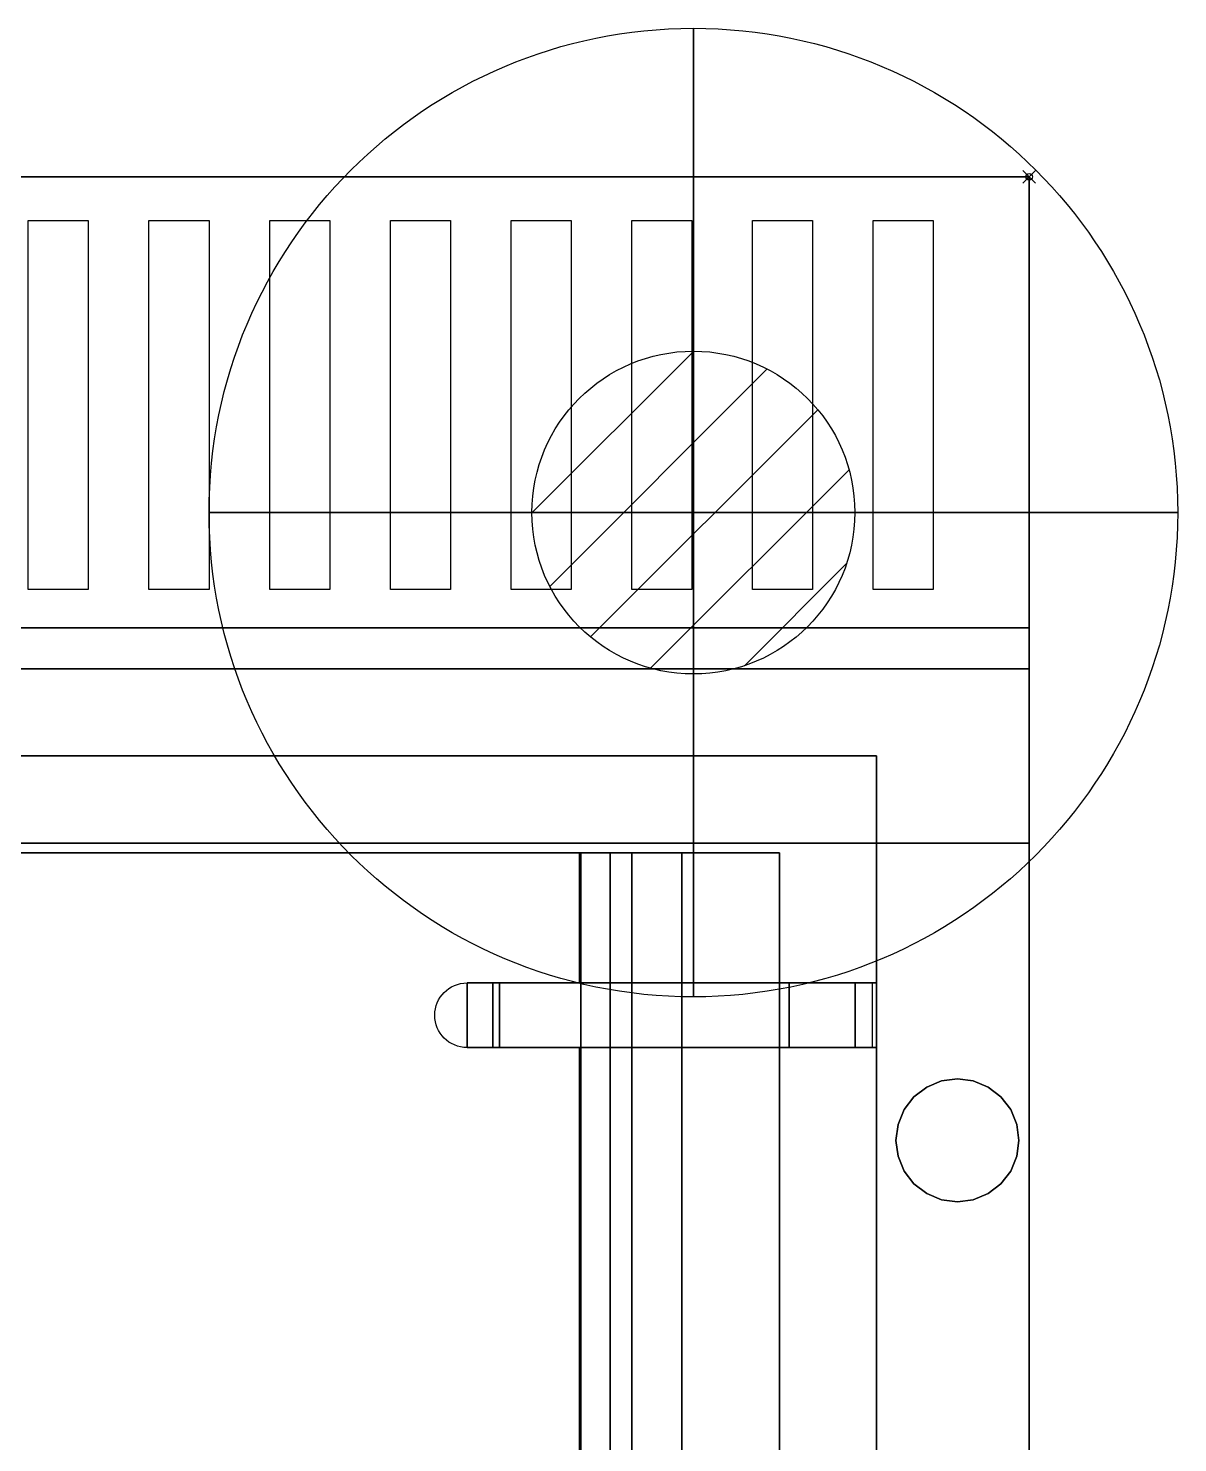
# Model space of a CAD drawing. Header units: millimetres. Extents: x -1 to 1223, y -741 to 23.
# Drawn here: x 1045 to 1223, y -196.1 to 23 of the extents above; entities that cross this region are included whole.
import ezdxf

# ---------------------------------------------------------------- set-up
doc = ezdxf.new("R2010")
doc.units = ezdxf.units.MM
doc.header["$PDMODE"] = 35
for name, color, linetype in [('PQ_200_2D', 1, 'Continuous'), ('PQ_200_3D', 1, 'Continuous'), ('PQ_204_2D', 7, 'Continuous'), ('PQ_204_3D', 7, 'Continuous'), ('PQ_CON_GAS_INT', 7, 'Continuous'), ('PQ_INS_3D', 3, 'Continuous')]:
    doc.layers.add(name, color=color, linetype=linetype)

# ---------------------------------------------------------------- blocks, each defined once
blk = doc.blocks.new('*X2')
at = {"color": 0}
for p, q in [((200.863, 2209.046), (203.368, 2211.552)), ((201.14, 2207.909), (204.506, 2211.275)), ((201.77, 2207.125), (205.29, 2210.645)), ((202.7, 2206.641), (205.774, 2209.714)), ((204.153, 2206.68), (205.735, 2208.261))]:
    blk.add_line(p, q, dxfattribs=at)
blk = doc.blocks.new('GAS')
for radius in [3, 1]:
    blk.add_circle((0, 0), radius)
at = {"extrusion": (-1, 0, 0)}
for radius in [3, 1]:
    blk.add_circle((0, 0), radius, dxfattribs=at)
at = {"extrusion": (0, -1, 0)}
for radius in [3, 1]:
    blk.add_circle((0, 0), radius, dxfattribs=at)
at = {"xscale": 0.4000000000000909, "yscale": 0.4000000000000909, "zscale": 0.4000000000000909}
blk.add_blockref('*X2', (-81.3452, -883.6206), dxfattribs=at)
at = {"extrusion": (-1, 0, 0), "xscale": 0.3999999999999773, "yscale": 0.3999999999999773, "zscale": 0.3999999999999773}
blk.add_blockref('*X2', (-81.3452, -883.6206), dxfattribs=at)
at = {"extrusion": (0, -1, 0), "xscale": 0.4000000000000909, "yscale": 0.4000000000000909, "zscale": 0.4000000000000909}
blk.add_blockref('*X2', (-81.3452, -883.6206), dxfattribs=at)

msp = doc.modelspace()

# ---------------------------------------------------------------- linework, layer by layer
at = {"layer": 'PQ_200_2D'}
msp.add_lwpolyline([(0, 0), (0, -730), (1200, -730), (1200, 0)], close=True, dxfattribs=at)
at = {"layer": 'PQ_200_3D'}
for points in [[(1200, -721.37, 900.61), (1200, 0, 900.61), (0, 0, 900.61), (0, -721.37, 900.61)], [(0, 0, 724.42), (1200, 0, 724.42), (1200, -103.19, 724.42), (0, -103.19, 724.42)], [(1200, 0, 900.61), (1200, 0, 724.42), (0, 0, 724.42), (0, 0, 900.61)], [(1200, 0, 900.61), (0, 0, 900.61), (0, 0, 957.79), (1200, 0, 957.79)], [(1200, -76.2, 900.61), (0, -76.2, 900.61), (0, 0, 900.61), (1200, 0, 900.61)], [(1200, -69.85, 924.43), (0, -69.85, 924.43), (0, -69.85, 914.9), (1200, -69.85, 914.9)], [(1200, -76.2, 914.9), (1200, -69.85, 914.9), (0, -69.85, 914.9), (0, -76.2, 914.9)], [(1200, -76.2, 914.9), (0, -76.2, 914.9), (0, -76.2, 900.61), (1200, -76.2, 900.61)], [(0, -103.19, 649.81), (1200, -103.19, 649.81), (1200, -652.22, 649.81), (0, -652.22, 649.81)], [(0, -103.19, 724.42), (1200, -103.19, 724.42), (1200, -103.19, 649.81), (0, -103.19, 649.81)]]:
    msp.add_3dface(points, dxfattribs=at)
for points, invisible_edges in [([(1045.01, -6.76, 957.66), (1054.3, -6.76, 957.66), (900, 0, 957.79)], 14), ([(1054.3, -6.76, 957.66), (1063.7, -6.76, 957.66), (1200, 0, 957.79), (900, 0, 957.79)], 11), ([(1063.7, -6.76, 957.66), (1200, -4.98, 957.31), (1200, 0, 957.79)], 13), ([(1200, -103.19, 724.42), (1200, 0, 724.42), (1200, 0, 900.61), (1200, -653.99, 812.4)], 12), ([(1200, -653.99, 812.4), (1200, 0, 900.61), (1200, -721.37, 900.61), (1200, -727.47, 885.88)], 5), ([(1200, 0, 957.79), (1200, -19.93, 955.87), (1200, 0, 900.61)], 2), ([(1200, -69.85, 914.9), (1200, -76.2, 900.61), (1200, 0, 900.61), (1200, -55.83, 938.72)], 13), ([(1200, 0, 900.61), (1200, -19.93, 955.87), (1200, -38.88, 949.4), (1200, -55.83, 938.72)], 9), ([(1200, -4.98, 957.31), (1063.7, -6.76, 957.66), (1073, -6.76, 957.66)], 13), ([(1200, -4.98, 957.31), (1073, -6.76, 957.66), (1082.39, -6.76, 957.66), (1091.69, -6.76, 957.66)], 11), ([(1200, -4.98, 957.31), (1091.69, -6.76, 957.66), (1101.09, -6.76, 957.66), (1110.38, -6.76, 957.66)], 11), ([(1119.78, -6.76, 957.66), (1200, -4.98, 957.31), (1110.38, -6.76, 957.66)], 15), ([(1200, -4.98, 957.31), (1119.78, -6.76, 957.66), (1129.08, -6.76, 957.66), (1138.47, -6.76, 957.66)], 13), ([(1200, -4.98, 957.31), (1138.47, -6.76, 957.66), (1147.77, -6.76, 957.66)], 13), ([(1200, -4.98, 957.31), (1147.77, -6.76, 957.66), (1157.16, -6.76, 957.66), (1166.46, -6.76, 957.66)], 11), ([(1200, -4.98, 957.31), (1166.46, -6.76, 957.66), (1200, -6.23, 957.19)], 3), ([(1200, -6.23, 957.19), (1166.46, -6.76, 957.66), (1175.86, -6.76, 957.66), (1185.15, -6.76, 957.66)], 11), ([(1185.15, -6.76, 957.66), (1200, -6.85, 957.13), (1200, -6.23, 957.19)], 13), ([(1063.7, -6.76, 957.66), (1054.3, -6.76, 957.66), (1054.3, -27.82, 953.77), (1063.7, -27.82, 953.77)], 5), ([(1082.39, -6.76, 957.66), (1073, -6.76, 957.66), (1073, -27.82, 953.77), (1082.39, -27.82, 953.77)], 5), ([(1101.09, -6.76, 957.66), (1091.69, -6.76, 957.66), (1091.69, -27.82, 953.77), (1101.09, -27.82, 953.77)], 5), ([(1119.78, -6.76, 957.66), (1110.38, -6.76, 957.66), (1110.38, -27.82, 953.77), (1119.78, -27.82, 953.77)], 5), ([(1138.47, -6.76, 957.66), (1129.08, -6.76, 957.66), (1129.08, -27.82, 953.77), (1138.47, -27.82, 953.77)], 5), ([(1157.16, -6.76, 957.66), (1147.77, -6.76, 957.66), (1147.77, -27.82, 953.77), (1157.16, -27.82, 953.77)], 5), ([(1175.86, -6.76, 957.66), (1166.46, -6.76, 957.66), (1166.46, -27.82, 953.77), (1175.86, -27.82, 953.77)], 5), ([(1185.15, -7.42, 957.54), (1200, -6.85, 957.13), (1185.15, -6.76, 957.66)], 3), ([(1200, -6.85, 957.13), (1185.15, -7.42, 957.54), (1200, -7.48, 957.07)], 3), ([(1200, -7.48, 957.07), (1185.15, -7.42, 957.54), (1185.15, -8.08, 957.42)], 13), ([(1185.15, -8.08, 957.42), (1200, -8.1, 957.01), (1200, -7.48, 957.07)], 13), ([(1185.15, -8.74, 957.3), (1200, -8.1, 957.01), (1185.15, -8.08, 957.42)], 3), ([(1200, -8.1, 957.01), (1185.15, -8.74, 957.3), (1200, -8.72, 956.95)], 3), ([(1200, -9.34, 956.89), (1200, -8.72, 956.95), (1185.15, -8.74, 957.3)], 14), ([(1185.15, -8.74, 957.3), (1185.15, -9.39, 957.17), (1200, -9.34, 956.89)], 14), ([(1185.15, -9.39, 957.17), (1200, -9.97, 956.83), (1200, -9.34, 956.89)], 13), ([(1200, -9.97, 956.83), (1185.15, -9.39, 957.17), (1185.15, -10.05, 957.05)], 13), ([(1200, -9.97, 956.83), (1185.15, -10.05, 957.05), (1200, -10.59, 956.77)], 3), ([(1185.15, -10.05, 957.05), (1185.15, -10.71, 956.93), (1200, -10.59, 956.77)], 14), ([(1185.15, -10.71, 956.93), (1200, -11.21, 956.71), (1200, -10.59, 956.77)], 13), ([(1200, -11.21, 956.71), (1185.15, -10.71, 956.93), (1185.15, -11.37, 956.81)], 13), ([(1200, -11.84, 956.65), (1200, -11.21, 956.71), (1185.15, -11.37, 956.81)], 14), ([(1200, -11.84, 956.65), (1185.15, -11.37, 956.81), (1185.15, -12.03, 956.69)], 13), ([(1185.15, -12.03, 956.69), (1200, -12.46, 956.59), (1200, -11.84, 956.65)], 13), ([(1200, -12.46, 956.59), (1185.15, -12.03, 956.69), (1185.15, -12.68, 956.57)], 13), ([(1200, -13.08, 956.53), (1200, -12.46, 956.59), (1185.15, -12.68, 956.57)], 14), ([(1185.15, -12.68, 956.57), (1185.15, -13.34, 956.44), (1200, -13.08, 956.53)], 14), ([(1185.15, -13.34, 956.44), (1200, -13.7, 956.47), (1200, -13.08, 956.53)], 13), ([(1185.15, -14, 956.32), (1200, -13.7, 956.47), (1185.15, -13.34, 956.44)], 3), ([(1200, -13.7, 956.47), (1185.15, -14, 956.32), (1200, -14.33, 956.41)], 3), ([(1200, -14.33, 956.41), (1185.15, -14, 956.32), (1185.15, -14.66, 956.2)], 13), ([(1185.15, -14.66, 956.2), (1200, -14.95, 956.35), (1200, -14.33, 956.41)], 13), ([(1200, -14.95, 956.35), (1185.15, -14.66, 956.2), (1185.15, -15.32, 956.08)], 13), ([(1185.15, -15.32, 956.08), (1200, -15.57, 956.29), (1200, -14.95, 956.35)], 13), ([(1185.15, -15.98, 955.96), (1200, -15.57, 956.29), (1185.15, -15.32, 956.08)], 3), ([(1185.15, -15.98, 955.96), (1200, -16.2, 956.23), (1200, -15.57, 956.29)], 13), ([(1200, -16.2, 956.23), (1185.15, -15.98, 955.96), (1185.15, -16.63, 955.84)], 13), ([(1200, -16.82, 956.17), (1200, -16.2, 956.23), (1185.15, -16.63, 955.84)], 14), ([(1185.15, -17.29, 955.72), (1200, -16.82, 956.17), (1185.15, -16.63, 955.84)], 3), ([(1200, -17.44, 956.11), (1200, -16.82, 956.17), (1185.15, -17.29, 955.72)], 14), ([(1185.15, -18.61, 955.47), (1200, -17.44, 956.11), (1185.15, -17.29, 955.72)], 3), ([(1200, -17.44, 956.11), (1185.15, -18.61, 955.47), (1200, -18.69, 955.99)], 3), ([(1185.15, -18.61, 955.47), (1200, -19.31, 955.93), (1200, -18.69, 955.99)], 13), ([(1200, -19.31, 955.93), (1185.15, -18.61, 955.47), (1185.15, -19.27, 955.35)], 13), ([(1200, -19.93, 955.87), (1185.15, -19.27, 955.35), (1185.15, -19.93, 955.23)], 13), ([(1185.15, -19.27, 955.35), (1200, -19.93, 955.87), (1200, -19.31, 955.93)], 13), ([(1200, -20.53, 955.67), (1185.15, -19.93, 955.23), (1185.15, -20.58, 955.11)], 13), ([(1185.15, -19.93, 955.23), (1200, -20.53, 955.67), (1200, -19.93, 955.87)], 13), ([(1185.15, -20.58, 955.11), (1200, -21.12, 955.46), (1200, -20.53, 955.67)], 13), ([(1200, -21.12, 955.46), (1185.15, -20.58, 955.11), (1185.15, -21.24, 954.99)], 13), ([(1185.15, -21.24, 954.99), (1200, -21.71, 955.26), (1200, -21.12, 955.46)], 13), ([(1200, -21.71, 955.26), (1185.15, -21.24, 954.99), (1185.15, -21.9, 954.86)], 13), ([(1185.15, -21.9, 954.86), (1200, -22.3, 955.06), (1200, -21.71, 955.26)], 13), ([(1200, -22.3, 955.06), (1185.15, -21.9, 954.86), (1185.15, -22.56, 954.74)], 13), ([(1185.15, -22.56, 954.74), (1200, -22.89, 954.86), (1200, -22.3, 955.06)], 13), ([(1185.15, -23.22, 954.62), (1200, -22.89, 954.86), (1185.15, -22.56, 954.74)], 3), ([(1200, -22.89, 954.86), (1185.15, -23.22, 954.62), (1200, -23.49, 954.65)], 3), ([(1200, -23.49, 954.65), (1185.15, -23.22, 954.62), (1185.15, -23.87, 954.5)], 13), ([(1185.15, -23.87, 954.5), (1200, -24.08, 954.45), (1200, -23.49, 954.65)], 13), ([(1185.15, -24.53, 954.38), (1200, -24.08, 954.45), (1185.15, -23.87, 954.5)], 3), ([(1200, -24.08, 954.45), (1185.15, -24.53, 954.38), (1200, -24.67, 954.25)], 3), ([(1200, -24.67, 954.25), (1185.15, -24.53, 954.38), (1185.15, -25.19, 954.26)], 13), ([(1185.15, -25.19, 954.26), (1200, -25.26, 954.05), (1200, -24.67, 954.25)], 13), ([(1185.15, -25.85, 954.13), (1200, -25.26, 954.05), (1185.15, -25.19, 954.26)], 3), ([(1200, -25.26, 954.05), (1185.15, -25.85, 954.13), (1200, -25.86, 953.85)], 3), ([(1185.15, -25.85, 954.13), (1185.15, -26.51, 954.01), (1200, -25.86, 953.85)], 14), ([(1185.15, -26.51, 954.01), (1200, -26.45, 953.64), (1200, -25.86, 953.85)], 13), ([(1063.7, -27.82, 953.77), (1054.3, -27.82, 953.77), (1054.3, -47.27, 944.8), (1063.7, -47.27, 944.8)], 5), ([(1082.39, -27.82, 953.77), (1073, -27.82, 953.77), (1073, -47.27, 944.8), (1082.39, -47.27, 944.8)], 5), ([(1101.09, -27.82, 953.77), (1091.69, -27.82, 953.77), (1091.69, -47.27, 944.8), (1101.09, -47.27, 944.8)], 5), ([(1119.78, -27.82, 953.77), (1110.38, -27.82, 953.77), (1110.38, -47.27, 944.8), (1119.78, -47.27, 944.8)], 5), ([(1138.47, -27.82, 953.77), (1129.08, -27.82, 953.77), (1129.08, -47.27, 944.8), (1138.47, -47.27, 944.8)], 5), ([(1157.16, -27.82, 953.77), (1147.77, -27.82, 953.77), (1147.77, -47.27, 944.8), (1157.16, -47.27, 944.8)], 5), ([(1175.86, -27.82, 953.77), (1166.46, -27.82, 953.77), (1166.46, -47.27, 944.8), (1175.86, -47.27, 944.8)], 5), ([(1200, -26.45, 953.64), (1185.15, -27.17, 953.89), (1200, -27.04, 953.44)], 3), ([(1185.15, -27.17, 953.89), (1200, -26.45, 953.64), (1185.15, -26.51, 954.01)], 3), ([(1185.15, -27.82, 953.77), (1200, -27.63, 953.24), (1200, -27.04, 953.44)], 13), ([(1185.15, -27.17, 953.89), (1185.15, -27.82, 953.77), (1200, -27.04, 953.44)], 14), ([(1185.15, -27.82, 953.77), (1200, -28.22, 953.04), (1200, -27.63, 953.24)], 13), ([(1200, -28.22, 953.04), (1185.15, -27.82, 953.77), (1185.15, -28.43, 953.49)], 13), ([(1185.15, -28.43, 953.49), (1200, -28.82, 952.83), (1200, -28.22, 953.04)], 13), ([(1200, -28.82, 952.83), (1185.15, -28.43, 953.49), (1185.15, -29.04, 953.21)], 13), ([(1185.15, -29.04, 953.21), (1200, -29.41, 952.63), (1200, -28.82, 952.83)], 13), ([(1200, -29.41, 952.63), (1185.15, -29.04, 953.21), (1185.15, -29.65, 952.93)], 13), ([(1200, -29.41, 952.63), (1185.15, -29.65, 952.93), (1200, -30, 952.43)], 3), ([(1185.15, -29.65, 952.93), (1185.15, -30.26, 952.65), (1200, -30, 952.43)], 14), ([(1185.15, -30.26, 952.65), (1200, -30.59, 952.23), (1200, -30, 952.43)], 13), ([(1200, -30.59, 952.23), (1185.15, -30.26, 952.65), (1185.15, -30.86, 952.37)], 13), ([(1185.15, -30.86, 952.37), (1200, -31.19, 952.03), (1200, -30.59, 952.23)], 13), ([(1200, -31.19, 952.03), (1185.15, -30.86, 952.37), (1185.15, -31.47, 952.09)], 13), ([(1185.15, -31.47, 952.09), (1200, -31.78, 951.82), (1200, -31.19, 952.03)], 13), ([(1200, -31.78, 951.82), (1185.15, -31.47, 952.09), (1185.15, -32.08, 951.81)], 13), ([(1200, -31.78, 951.82), (1185.15, -32.08, 951.81), (1200, -32.37, 951.62)], 3), ([(1185.15, -32.69, 951.53), (1200, -32.37, 951.62), (1185.15, -32.08, 951.81)], 3), ([(1185.15, -32.69, 951.53), (1200, -32.96, 951.42), (1200, -32.37, 951.62)], 13), ([(1200, -32.96, 951.42), (1185.15, -32.69, 951.53), (1185.15, -33.29, 951.25)], 13), ([(1185.15, -33.29, 951.25), (1200, -33.55, 951.22), (1200, -32.96, 951.42)], 13), ([(1185.15, -33.9, 950.97), (1200, -33.55, 951.22), (1185.15, -33.29, 951.25)], 3), ([(1200, -33.55, 951.22), (1185.15, -33.9, 950.97), (1200, -34.15, 951.01)], 3), ([(1200, -34.15, 951.01), (1185.15, -33.9, 950.97), (1185.15, -34.51, 950.69)], 13), ([(1200, -34.74, 950.81), (1200, -34.15, 951.01), (1185.15, -34.51, 950.69)], 14), ([(1185.15, -35.12, 950.41), (1200, -34.74, 950.81), (1185.15, -34.51, 950.69)], 3), ([(1185.15, -35.12, 950.41), (1200, -35.33, 950.61), (1200, -34.74, 950.81)], 13), ([(1185.15, -36.33, 949.85), (1200, -35.33, 950.61), (1185.15, -35.12, 950.41)], 3), ([(1200, -35.33, 950.61), (1185.15, -36.33, 949.85), (1200, -36.52, 950.21)], 3), ([(1185.15, -36.33, 949.85), (1185.15, -37.55, 949.29), (1200, -37.7, 949.8)], 14), ([(1200, -37.7, 949.8), (1200, -36.52, 950.21), (1185.15, -36.33, 949.85)], 14), ([(1185.15, -37.55, 949.29), (1200, -38.29, 949.6), (1200, -37.7, 949.8)], 13), ([(1200, -38.29, 949.6), (1185.15, -37.55, 949.29), (1185.15, -38.16, 949)], 13), ([(1200, -38.88, 949.4), (1185.15, -38.16, 949), (1185.15, -38.77, 948.72)], 13), ([(1185.15, -38.16, 949), (1200, -38.88, 949.4), (1200, -38.29, 949.6)], 13), ([(1200, -39.41, 949.06), (1200, -38.88, 949.4), (1185.15, -38.77, 948.72)], 14), ([(1200, -39.41, 949.06), (1185.15, -38.77, 948.72), (1185.15, -39.37, 948.44)], 13), ([(1200, -39.94, 948.73), (1200, -39.41, 949.06), (1185.15, -39.37, 948.44)], 14), ([(1200, -39.94, 948.73), (1185.15, -39.37, 948.44), (1185.15, -39.98, 948.16)], 13), ([(1185.15, -39.98, 948.16), (1200, -40.47, 948.4), (1200, -39.94, 948.73)], 13), ([(1200, -40.47, 948.4), (1185.15, -39.98, 948.16), (1185.15, -40.59, 947.88)], 13), ([(1185.15, -40.59, 947.88), (1200, -41, 948.06), (1200, -40.47, 948.4)], 13), ([(1200, -41, 948.06), (1185.15, -40.59, 947.88), (1185.15, -41.2, 947.6)], 13), ([(1185.15, -41.2, 947.6), (1200, -41.53, 947.73), (1200, -41, 948.06)], 13), ([(1185.15, -41.8, 947.32), (1200, -41.53, 947.73), (1185.15, -41.2, 947.6)], 3), ([(1200, -41.53, 947.73), (1185.15, -41.8, 947.32), (1200, -42.06, 947.4)], 3), ([(1200, -42.06, 947.4), (1185.15, -41.8, 947.32), (1185.15, -42.41, 947.04)], 13), ([(1185.15, -42.41, 947.04), (1200, -42.59, 947.06), (1200, -42.06, 947.4)], 13), ([(1185.15, -43.02, 946.76), (1200, -42.59, 947.06), (1185.15, -42.41, 947.04)], 3), ([(1200, -42.59, 947.06), (1185.15, -43.02, 946.76), (1200, -43.12, 946.73)], 3), ([(1200, -43.12, 946.73), (1185.15, -43.02, 946.76), (1185.15, -43.63, 946.48)], 13), ([(1185.15, -43.63, 946.48), (1200, -43.65, 946.4), (1200, -43.12, 946.73)], 13), ([(1185.15, -44.24, 946.2), (1200, -43.65, 946.4), (1185.15, -43.63, 946.48)], 3), ([(1200, -43.65, 946.4), (1185.15, -44.24, 946.2), (1200, -44.18, 946.06)], 3), ([(1185.15, -44.24, 946.2), (1185.15, -44.84, 945.92), (1200, -44.18, 946.06)], 14), ([(1185.15, -44.84, 945.92), (1200, -44.71, 945.73), (1200, -44.18, 946.06)], 13), ([(1185.15, -44.84, 945.92), (1200, -45.24, 945.39), (1200, -44.71, 945.73)], 13), ([(1200, -45.24, 945.39), (1185.15, -44.84, 945.92), (1185.15, -45.45, 945.64)], 13), ([(1185.15, -45.45, 945.64), (1200, -45.77, 945.06), (1200, -45.24, 945.39)], 13), ([(1185.15, -45.45, 945.64), (1185.15, -46.06, 945.36), (1200, -45.77, 945.06)], 14), ([(1185.15, -46.06, 945.36), (1200, -46.3, 944.73), (1200, -45.77, 945.06)], 13), ([(1063.7, -47.27, 944.8), (1054.3, -47.27, 944.8), (1054.3, -63.91, 931.31), (1063.7, -63.91, 931.31)], 5), ([(1082.39, -47.27, 944.8), (1073, -47.27, 944.8), (1073, -63.91, 931.31), (1082.39, -63.91, 931.31)], 5), ([(1101.09, -47.27, 944.8), (1091.69, -47.27, 944.8), (1091.69, -63.91, 931.31), (1101.09, -63.91, 931.31)], 5), ([(1119.78, -47.27, 944.8), (1110.38, -47.27, 944.8), (1110.38, -63.91, 931.31), (1119.78, -63.91, 931.31)], 5), ([(1138.47, -47.27, 944.8), (1129.08, -47.27, 944.8), (1129.08, -63.91, 931.31), (1138.47, -63.91, 931.31)], 5), ([(1157.16, -47.27, 944.8), (1147.77, -47.27, 944.8), (1147.77, -63.91, 931.31), (1157.16, -63.91, 931.31)], 5), ([(1175.86, -47.27, 944.8), (1166.46, -47.27, 944.8), (1166.46, -63.91, 931.31), (1175.86, -63.91, 931.31)], 5), ([(1200, -46.3, 944.73), (1185.15, -46.06, 945.36), (1185.15, -46.67, 945.08)], 13), ([(1200, -46.83, 944.39), (1200, -46.3, 944.73), (1185.15, -46.67, 945.08)], 14), ([(1200, -46.83, 944.39), (1185.15, -46.67, 945.08), (1185.15, -47.27, 944.8)], 13), ([(1185.15, -47.27, 944.8), (1200, -47.36, 944.06), (1200, -46.83, 944.39)], 13), ([(1200, -47.36, 944.06), (1185.15, -47.27, 944.8), (1185.15, -47.79, 944.38)], 13), ([(1185.15, -47.79, 944.38), (1200, -47.89, 943.73), (1200, -47.36, 944.06)], 13), ([(1185.15, -47.79, 944.38), (1185.15, -48.31, 943.96), (1200, -47.89, 943.73)], 14), ([(1185.15, -48.31, 943.96), (1200, -48.42, 943.39), (1200, -47.89, 943.73)], 13), ([(1200, -48.42, 943.39), (1185.15, -48.31, 943.96), (1185.15, -48.83, 943.54)], 13), ([(1200, -48.95, 943.06), (1200, -48.42, 943.39), (1185.15, -48.83, 943.54)], 14), ([(1200, -48.95, 943.06), (1185.15, -48.83, 943.54), (1185.15, -49.35, 943.11)], 13), ([(1185.15, -49.35, 943.11), (1200, -49.48, 942.73), (1200, -48.95, 943.06)], 13), ([(1200, -49.48, 942.73), (1185.15, -49.35, 943.11), (1185.15, -49.87, 942.69)], 13), ([(1185.15, -49.87, 942.69), (1200, -50, 942.39), (1200, -49.48, 942.73)], 13), ([(1185.15, -50.39, 942.27), (1200, -50, 942.39), (1185.15, -49.87, 942.69)], 3), ([(1185.15, -50.39, 942.27), (1200, -50.53, 942.06), (1200, -50, 942.39)], 13), ([(1200, -50.53, 942.06), (1185.15, -50.39, 942.27), (1185.15, -50.91, 941.85)], 13), ([(1200, -51.06, 941.73), (1200, -50.53, 942.06), (1185.15, -50.91, 941.85)], 14), ([(1185.15, -51.43, 941.43), (1200, -51.06, 941.73), (1185.15, -50.91, 941.85)], 3), ([(1185.15, -51.43, 941.43), (1200, -51.59, 941.39), (1200, -51.06, 941.73)], 13), ([(1200, -51.59, 941.39), (1185.15, -51.43, 941.43), (1185.15, -51.95, 941.01)], 13), ([(1200, -52.12, 941.06), (1200, -51.59, 941.39), (1185.15, -51.95, 941.01)], 14), ([(1185.15, -52.47, 940.58), (1200, -52.12, 941.06), (1185.15, -51.95, 941.01)], 3), ([(1185.15, -52.47, 940.58), (1200, -52.65, 940.72), (1200, -52.12, 941.06)], 13), ([(1185.15, -52.47, 940.58), (1200, -53.71, 940.06), (1200, -52.65, 940.72)], 13), ([(1200, -53.71, 940.06), (1185.15, -52.47, 940.58), (1185.15, -53.51, 939.74)], 13), ([(1200, -54.24, 939.72), (1185.15, -53.51, 939.74), (1185.15, -54.03, 939.32)], 13), ([(1185.15, -53.51, 939.74), (1200, -54.24, 939.72), (1200, -53.71, 940.06)], 13), ([(1185.15, -54.03, 939.32), (1200, -54.77, 939.39), (1200, -54.24, 939.72)], 13), ([(1200, -54.77, 939.39), (1185.15, -54.03, 939.32), (1185.15, -54.55, 938.9)], 13), ([(1185.15, -54.55, 938.9), (1200, -55.3, 939.06), (1200, -54.77, 939.39)], 13), ([(1200, -55.3, 939.06), (1185.15, -54.55, 938.9), (1185.15, -55.07, 938.48)], 13), ([(1200, -55.83, 938.72), (1185.15, -55.07, 938.48), (1185.15, -55.59, 938.05)], 13), ([(1185.15, -55.07, 938.48), (1200, -55.83, 938.72), (1200, -55.3, 939.06)], 13), ([(1185.15, -55.59, 938.05), (1200, -56.27, 938.28), (1200, -55.83, 938.72)], 13), ([(1200, -56.27, 938.28), (1185.15, -55.59, 938.05), (1185.15, -56.11, 937.63)], 13), ([(1200, -56.71, 937.83), (1185.15, -56.11, 937.63), (1185.15, -56.63, 937.21)], 13), ([(1185.15, -56.11, 937.63), (1200, -56.71, 937.83), (1200, -56.27, 938.28)], 13), ([(1185.15, -56.63, 937.21), (1200, -57.14, 937.38), (1200, -56.71, 937.83)], 13), ([(1185.15, -57.15, 936.79), (1200, -57.14, 937.38), (1185.15, -56.63, 937.21)], 3), ([(1200, -55.83, 938.72), (1200, -69.85, 924.43), (1200, -69.85, 914.9)], 12), ([(1200, -57.14, 937.38), (1185.15, -57.15, 936.79), (1200, -57.58, 936.94)], 3), ([(1200, -57.58, 936.94), (1185.15, -57.15, 936.79), (1185.15, -57.67, 936.37)], 13), ([(1185.15, -57.67, 936.37), (1200, -58.02, 936.49), (1200, -57.58, 936.94)], 13), ([(1185.15, -58.19, 935.95), (1200, -58.02, 936.49), (1185.15, -57.67, 936.37)], 3), ([(1200, -58.02, 936.49), (1185.15, -58.19, 935.95), (1200, -58.46, 936.04)], 3), ([(1185.15, -58.19, 935.95), (1185.15, -58.71, 935.52), (1200, -58.46, 936.04)], 14), ([(1185.15, -58.71, 935.52), (1200, -58.9, 935.6), (1200, -58.46, 936.04)], 13), ([(1185.15, -59.23, 935.1), (1200, -58.9, 935.6), (1185.15, -58.71, 935.52)], 3), ([(1200, -58.9, 935.6), (1185.15, -59.23, 935.1), (1200, -59.33, 935.15)], 3), ([(1200, -59.33, 935.15), (1185.15, -59.23, 935.1), (1185.15, -59.75, 934.68)], 13), ([(1185.15, -59.75, 934.68), (1200, -59.77, 934.7), (1200, -59.33, 935.15)], 13), ([(1185.15, -60.27, 934.26), (1200, -59.77, 934.7), (1185.15, -59.75, 934.68)], 3), ([(1200, -59.77, 934.7), (1185.15, -60.27, 934.26), (1200, -60.21, 934.26)], 3), ([(1185.15, -60.27, 934.26), (1200, -60.65, 933.81), (1200, -60.21, 934.26)], 13), ([(1200, -60.65, 933.81), (1185.15, -60.27, 934.26), (1185.15, -60.79, 933.84)], 13), ([(1185.15, -60.79, 933.84), (1200, -61.09, 933.36), (1200, -60.65, 933.81)], 13), ([(1200, -61.09, 933.36), (1185.15, -60.79, 933.84), (1185.15, -61.31, 933.42)], 13), ([(1200, -61.53, 932.91), (1200, -61.09, 933.36), (1185.15, -61.31, 933.42)], 14), ([(1185.15, -61.31, 933.42), (1185.15, -61.83, 933), (1200, -61.53, 932.91)], 14), ([(1185.15, -61.83, 933), (1200, -61.96, 932.47), (1200, -61.53, 932.91)], 13), ([(1200, -61.96, 932.47), (1185.15, -61.83, 933), (1185.15, -62.35, 932.57)], 13), ([(1185.15, -62.35, 932.57), (1200, -62.4, 932.02), (1200, -61.96, 932.47)], 13), ([(1200, -62.4, 932.02), (1185.15, -62.35, 932.57), (1185.15, -62.87, 932.15)], 13), ([(1185.15, -62.87, 932.15), (1200, -62.84, 931.57), (1200, -62.4, 932.02)], 13), ([(1200, -62.84, 931.57), (1185.15, -62.87, 932.15), (1185.15, -63.39, 931.73)], 13), ([(1200, -63.28, 931.13), (1200, -62.84, 931.57), (1185.15, -63.39, 931.73)], 14), ([(1185.15, -63.91, 931.31), (1200, -63.72, 930.68), (1200, -63.28, 931.13)], 13), ([(1185.15, -63.39, 931.73), (1185.15, -63.91, 931.31), (1200, -63.28, 931.13)], 14), ([(600, -69.85, 924.43), (1200, -69.85, 924.43), (895.47, -63.91, 931.31)], 14), ([(904.76, -63.91, 931.31), (895.47, -63.91, 931.31), (1200, -69.85, 924.43), (914.16, -63.91, 931.31)], 14), ([(923.46, -63.91, 931.31), (914.16, -63.91, 931.31), (1200, -69.85, 924.43)], 14), ([(1200, -69.85, 924.43), (942.15, -63.91, 931.31), (932.85, -63.91, 931.31), (923.46, -63.91, 931.31)], 13), ([(1200, -69.85, 924.43), (960.84, -63.91, 931.31), (951.55, -63.91, 931.31), (942.15, -63.91, 931.31)], 13), ([(1200, -66.34, 928), (979.53, -63.91, 931.31), (970.24, -63.91, 931.31), (960.84, -63.91, 931.31)], 13), ([(960.84, -63.91, 931.31), (1200, -69.85, 924.43), (1200, -66.34, 928)], 13), ([(979.53, -63.91, 931.31), (1200, -66.34, 928), (988.93, -63.91, 931.31)], 15), ([(1200, -66.34, 928), (1007.62, -63.91, 931.31), (998.23, -63.91, 931.31), (988.93, -63.91, 931.31)], 11), ([(1200, -66.34, 928), (1026.32, -63.91, 931.31), (1016.92, -63.91, 931.31), (1007.62, -63.91, 931.31)], 11), ([(1035.61, -63.91, 931.31), (1026.32, -63.91, 931.31), (1200, -66.34, 928), (1045.01, -63.91, 931.31)], 14), ([(1200, -66.34, 928), (1063.7, -63.91, 931.31), (1054.3, -63.91, 931.31), (1045.01, -63.91, 931.31)], 11), ([(1200, -66.34, 928), (1082.39, -63.91, 931.31), (1073, -63.91, 931.31), (1063.7, -63.91, 931.31)], 11), ([(1200, -66.34, 928), (1101.09, -63.91, 931.31), (1091.69, -63.91, 931.31), (1082.39, -63.91, 931.31)], 11), ([(1200, -64.59, 929.79), (1101.09, -63.91, 931.31), (1200, -66.34, 928)], 3), ([(1200, -64.59, 929.79), (1119.78, -63.91, 931.31), (1110.38, -63.91, 931.31), (1101.09, -63.91, 931.31)], 11), ([(1129.08, -63.91, 931.31), (1119.78, -63.91, 931.31), (1200, -64.59, 929.79), (1138.47, -63.91, 931.31)], 14), ([(1200, -64.59, 929.79), (1147.77, -63.91, 931.31), (1138.47, -63.91, 931.31)], 13), ([(1157.16, -63.91, 931.31), (1147.77, -63.91, 931.31), (1200, -64.59, 929.79), (1166.46, -63.91, 931.31)], 7), ([(1200, -64.59, 929.79), (1175.86, -63.91, 931.31), (1166.46, -63.91, 931.31)], 15), ([(1200, -64.59, 929.79), (1200, -63.72, 930.68), (1175.86, -63.91, 931.31)], 14), ([(1175.86, -63.91, 931.31), (1200, -63.72, 930.68), (1185.15, -63.91, 931.31)], 3), ([(1200, -76.2, 914.9), (1200, -76.2, 900.61), (1200, -69.85, 914.9)], 2), ([(1200, -103.19, 724.42), (1200, -653.99, 812.4), (1200, -652.32, 662.24), (1200, -652.22, 661.47)], 11), ([(1200, -652.22, 661.47), (1200, -652.22, 649.81), (1200, -103.19, 649.81), (1200, -103.19, 724.42)], 8)]:
    msp.add_3dface(points, dxfattribs=dict(at, invisible_edges=invisible_edges))
at = {"layer": 'PQ_204_2D'}
for p, q in [((1200, -69.85), (0, -69.85)), ((0, -76.2), (1200, -76.2)), ((1130.36, -124.85), (1130.36, -104.7)), ((1130.36, -222.35), (1130.36, -134.85)), ((1161.36, -134.85), (1161.36, -222.35))]:
    msp.add_line(p, q, dxfattribs=at)
for points in [[(1045.01, -6.76), (1054.3, -6.76), (1054.3, -63.91), (1045.01, -63.91)], [(1063.7, -6.76), (1073, -6.76), (1073, -63.91), (1063.7, -63.91)], [(1082.39, -6.76), (1091.69, -6.76), (1091.69, -63.91), (1082.39, -63.91)], [(1101.09, -6.76), (1110.38, -6.76), (1110.38, -63.91), (1101.09, -63.91)], [(1119.78, -6.76), (1129.08, -6.76), (1129.08, -63.91), (1119.78, -63.91)], [(1138.47, -6.76), (1147.77, -6.76), (1147.77, -63.91), (1138.47, -63.91)], [(1157.16, -6.76), (1166.46, -6.76), (1166.46, -63.91), (1157.16, -63.91)], [(1175.86, -6.76), (1185.15, -6.76), (1185.15, -63.91), (1175.86, -63.91)], [(814.23, -364.05), (814.23, -89.7), (1176.36, -89.7), (1176.36, -364.05)]]:
    msp.add_lwpolyline(points, close=True, dxfattribs=at)
msp.add_lwpolyline([(1000.3, -104.7), (1161.36, -104.7), (1161.36, -124.85)], dxfattribs=at)
msp.add_lwpolyline([(1176.36, -134.85), (1112.95, -134.85, -1), (1112.95, -124.85), (1176.36, -124.85)], format="xyb", dxfattribs=at)
at = {"layer": 'PQ_204_3D'}
for points, invisible_edges in [([(829.23, -104.7, 905.64), (1161.36, -104.7, 905.64), (1176.36, -89.7, 905.64), (814.23, -89.7, 905.64)], 10), ([(1161.36, -104.7, 905.64), (1161.36, -349.05, 905.64), (1176.36, -364.05, 905.64), (1176.36, -89.7, 905.64)], 10), ([(1136.8, -104.7, 903.15), (1137.67, -104.7, 903.26), (1161.36, -104.7, 900.64), (829.23, -104.7, 900.64)], 10), ([(829.23, -104.7, 900.64), (852.92, -104.7, 903.26), (853.79, -104.7, 903.15), (1136.8, -104.7, 903.15)], 13), ([(1135.93, -104.7, 903.26), (1136.8, -104.7, 903.15), (853.79, -104.7, 903.15), (854.66, -104.7, 903.26)], 10), ([(860.03, -104.7, 904.32), (1130.56, -104.7, 904.32), (854.66, -104.7, 903.26), (855.49, -104.7, 903.57)], 10), ([(1130.56, -104.7, 904.32), (1135.11, -104.7, 903.57), (1135.93, -104.7, 903.26), (854.66, -104.7, 903.26)], 13), ([(1135.11, -104.7, 903.57), (1130.56, -104.7, 904.32), (1132.12, -104.7, 904.39), (1133.66, -104.7, 904.14)], 1), ([(1132.12, -349.05, 904.39), (1132.12, -104.7, 904.39), (1130.56, -104.7, 904.32), (1130.56, -349.05, 904.32)], 1), ([(1133.66, -349.05, 904.14), (1133.66, -104.7, 904.14), (1132.12, -104.7, 904.39), (1132.12, -349.05, 904.39)], 5), ([(1135.11, -349.05, 903.57), (1135.11, -104.7, 903.57), (1133.66, -104.7, 904.14), (1133.66, -349.05, 904.14)], 4), ([(1135.11, -104.7, 903.57), (1135.11, -349.05, 903.57), (1135.93, -349.05, 903.26), (1135.93, -104.7, 903.26)], 4), ([(1135.93, -104.7, 903.26), (1135.93, -349.05, 903.26), (1136.8, -349.05, 903.15), (1136.8, -104.7, 903.15)], 5), ([(1137.67, -349.05, 903.26), (1137.67, -104.7, 903.26), (1136.8, -104.7, 903.15), (1136.8, -349.05, 903.15)], 5), ([(1137.67, -104.7, 903.26), (1138.49, -104.7, 903.57), (1161.36, -104.7, 900.64)], 14), ([(1137.67, -104.7, 903.26), (1137.67, -349.05, 903.26), (1138.49, -349.05, 903.57), (1138.49, -104.7, 903.57)], 1), ([(1138.49, -104.7, 903.57), (1142.23, -104.7, 905.03), (1146.21, -104.7, 905.64), (1161.36, -104.7, 900.64)], 12), ([(1138.49, -104.7, 903.57), (1138.49, -349.05, 903.57), (1142.23, -349.05, 905.03), (1142.23, -104.7, 905.03)], 4), ([(1146.21, -349.05, 905.64), (1146.21, -104.7, 905.64), (1142.23, -104.7, 905.03), (1142.23, -349.05, 905.03)], 4), ([(1161.36, -104.7, 900.64), (1146.21, -104.7, 905.64), (1161.36, -104.7, 905.64)], 1), ([(1112.95, -124.85, 930.5), (1114.22, -124.85, 933.14), (1115.03, -124.85, 933.72), (1115.95, -124.85, 934.09)], 9), ([(1112.95, -124.85, 930.5), (1115.95, -124.85, 934.09), (1116.94, -124.85, 934.21), (1113.11, -124.85, 927.2)], 5), ([(1112.95, -124.85, 930.5), (1113.15, -124.85, 931.47), (1113.58, -124.85, 932.37), (1114.22, -124.85, 933.14)], 8), ([(1112.95, -134.85, 930.5), (1113.15, -134.85, 931.47), (1113.15, -124.85, 931.47), (1112.95, -124.85, 930.5)], 2), ([(1112.95, -124.85, 930.5), (1113.11, -124.85, 927.2), (1113.11, -134.85, 927.2), (1112.95, -134.85, 930.5)], 2), ([(1114.05, -124.85, 924.04), (1113.11, -124.85, 927.2), (1116.94, -124.85, 934.21), (1115.7, -124.85, 921.18)], 6), ([(1114.05, -134.85, 924.04), (1113.11, -134.85, 927.2), (1113.11, -124.85, 927.2), (1114.05, -124.85, 924.04)], 10), ([(1113.58, -124.85, 932.37), (1113.15, -124.85, 931.47), (1113.15, -134.85, 931.47), (1113.58, -134.85, 932.37)], 10), ([(1114.22, -124.85, 933.14), (1113.58, -124.85, 932.37), (1113.58, -134.85, 932.37), (1114.22, -134.85, 933.14)], 10), ([(1114.05, -124.85, 924.04), (1115.7, -124.85, 921.18), (1115.7, -134.85, 921.18), (1114.05, -134.85, 924.04)], 10), ([(1114.22, -134.85, 933.14), (1115.03, -134.85, 933.72), (1115.03, -124.85, 933.72), (1114.22, -124.85, 933.14)], 10), ([(1115.95, -124.85, 934.09), (1115.03, -124.85, 933.72), (1115.03, -134.85, 933.72), (1115.95, -134.85, 934.09)], 10), ([(1117.98, -124.85, 918.8), (1115.7, -124.85, 921.18), (1116.94, -124.85, 934.21), (1132.7, -124.85, 913.52)], 6), ([(1117.98, -134.85, 918.8), (1115.7, -134.85, 921.18), (1115.7, -124.85, 921.18), (1117.98, -124.85, 918.8)], 2), ([(1116.94, -124.85, 934.21), (1115.95, -124.85, 934.09), (1115.95, -134.85, 934.09), (1116.94, -134.85, 934.21)], 2), ([(1162.83, -124.85, 934.21), (1146.21, -124.85, 905.64), (1132.7, -124.85, 913.52), (1116.94, -124.85, 934.21)], 5), ([(1132.7, -134.85, 913.52), (1117.98, -134.85, 918.8), (1117.98, -124.85, 918.8), (1132.7, -124.85, 913.52)], 8), ([(1132.7, -124.85, 913.52), (1146.21, -124.85, 905.64), (1146.21, -134.85, 905.64), (1132.7, -134.85, 913.52)], 8), ([(1162.83, -124.85, 934.21), (1173.05, -124.85, 929.45), (1175.45, -124.85, 921.73), (1146.21, -124.85, 905.64)], 12), ([(1146.21, -124.85, 905.64), (1175.45, -124.85, 921.73), (1176.36, -124.85, 913.7), (1175.74, -124.85, 905.64)], 1), ([(1175.45, -124.85, 921.73), (1173.05, -124.85, 929.45), (1173.05, -134.85, 929.45), (1175.45, -134.85, 921.73)], 8), ([(1175.45, -134.85, 921.73), (1176.36, -134.85, 913.7), (1176.36, -124.85, 913.7), (1175.45, -124.85, 921.73)], 10), ([(1175.74, -124.85, 905.64), (1176.36, -124.85, 913.7), (1176.36, -134.85, 913.7), (1175.74, -134.85, 905.64)], 2), ([(1112.95, -134.85, 930.5), (1116.94, -134.85, 934.21), (1115.95, -134.85, 934.09), (1115.03, -134.85, 933.72)], 9), ([(1114.22, -134.85, 933.14), (1112.95, -134.85, 930.5), (1115.03, -134.85, 933.72)], 3), ([(1113.11, -134.85, 927.2), (1114.05, -134.85, 924.04), (1116.94, -134.85, 934.21), (1112.95, -134.85, 930.5)], 6), ([(1113.58, -134.85, 932.37), (1113.15, -134.85, 931.47), (1112.95, -134.85, 930.5), (1114.22, -134.85, 933.14)], 4), ([(1116.94, -134.85, 934.21), (1114.05, -134.85, 924.04), (1115.7, -134.85, 921.18)], 13), ([(1116.94, -134.85, 934.21), (1115.7, -134.85, 921.18), (1117.98, -134.85, 918.8), (1132.7, -134.85, 913.52)], 9), ([(1132.7, -134.85, 913.52), (1146.21, -134.85, 905.64), (1162.83, -134.85, 934.21), (1116.94, -134.85, 934.21)], 10), ([(1146.21, -134.85, 905.64), (1176.36, -134.85, 913.7), (1175.45, -134.85, 921.73), (1162.83, -134.85, 934.21)], 13), ([(1175.74, -134.85, 905.64), (1176.36, -134.85, 913.7), (1146.21, -134.85, 905.64)], 2), ([(1173.05, -134.85, 929.45), (1162.83, -134.85, 934.21), (1175.45, -134.85, 921.73)], 2), ([(1184.13, -140.98, 626), (1186.42, -140.02, 626), (1188.89, -139.7, 626), (1191.35, -140.02, 626)], 8), ([(1191.35, -140.02, 626), (1193.65, -140.98, 626), (1195.62, -142.49, 626), (1184.13, -140.98, 626)], 12), ([(1186.42, -140.02, 626), (1184.13, -140.98, 626), (1184.13, -140.98, 649.81), (1186.42, -140.02, 649.81)], 10), ([(1188.89, -139.7, 626), (1186.42, -140.02, 626), (1186.42, -140.02, 649.81), (1188.89, -139.7, 649.81)], 2), ([(1188.89, -139.7, 649.81), (1191.35, -140.02, 649.81), (1191.35, -140.02, 626), (1188.89, -139.7, 626)], 2), ([(1193.65, -140.98, 626), (1191.35, -140.02, 626), (1191.35, -140.02, 649.81), (1193.65, -140.98, 649.81)], 10), ([(1195.62, -142.49, 626), (1197.14, -153.99, 626), (1180.64, -144.46, 626), (1184.13, -140.98, 626)], 15), ([(1184.13, -140.98, 626), (1180.64, -144.46, 626), (1182.15, -142.49, 626)], 1), ([(1184.13, -140.98, 626), (1182.15, -142.49, 626), (1182.15, -142.49, 649.81), (1184.13, -140.98, 649.81)], 10), ([(1195.62, -142.49, 626), (1193.65, -140.98, 626), (1193.65, -140.98, 649.81), (1195.62, -142.49, 649.81)], 10), ([(1180.64, -153.99, 626), (1179.69, -146.76, 626), (1180.64, -144.46, 626), (1197.14, -153.99, 626)], 13), ([(1180.64, -144.46, 626), (1179.69, -146.76, 626), (1179.69, -146.76, 649.81), (1180.64, -144.46, 649.81)], 10), ([(1182.15, -142.49, 626), (1180.64, -144.46, 626), (1180.64, -144.46, 649.81), (1182.15, -142.49, 649.81)], 10), ([(1197.14, -144.46, 626), (1198.09, -146.76, 626), (1197.14, -153.99, 626), (1195.62, -142.49, 626)], 6), ([(1197.14, -144.46, 626), (1195.62, -142.49, 626), (1195.62, -142.49, 649.81), (1197.14, -144.46, 649.81)], 10), ([(1198.09, -146.76, 626), (1197.14, -144.46, 626), (1197.14, -144.46, 649.81), (1198.09, -146.76, 649.81)], 10), ([(1179.69, -151.69, 626), (1179.36, -149.23, 626), (1179.69, -146.76, 626), (1180.64, -153.99, 626)], 4), ([(1179.36, -149.23, 649.81), (1179.69, -146.76, 649.81), (1179.69, -146.76, 626), (1179.36, -149.23, 626)], 10), ([(1198.09, -146.76, 626), (1198.41, -149.23, 626), (1198.09, -151.69, 626), (1197.14, -153.99, 626)], 8), ([(1198.41, -149.23, 626), (1198.09, -146.76, 626), (1198.09, -146.76, 649.81), (1198.41, -149.23, 649.81)], 10), ([(1179.36, -149.23, 626), (1179.69, -151.69, 626), (1179.69, -151.69, 649.81), (1179.36, -149.23, 649.81)], 10), ([(1198.41, -149.23, 649.81), (1198.09, -151.69, 649.81), (1198.09, -151.69, 626), (1198.41, -149.23, 626)], 10), ([(1179.69, -151.69, 626), (1180.64, -153.99, 626), (1180.64, -153.99, 649.81), (1179.69, -151.69, 649.81)], 10), ([(1197.14, -153.99, 626), (1198.09, -151.69, 626), (1198.09, -151.69, 649.81), (1197.14, -153.99, 649.81)], 10), ([(1184.13, -157.47, 626), (1182.15, -155.96, 626), (1180.64, -153.99, 626), (1197.14, -153.99, 626)], 12), ([(1180.64, -153.99, 626), (1182.15, -155.96, 626), (1182.15, -155.96, 649.81), (1180.64, -153.99, 649.81)], 10), ([(1184.13, -157.47, 626), (1197.14, -153.99, 626), (1188.89, -158.75, 626), (1186.42, -158.43, 626)], 3), ([(1193.65, -157.47, 626), (1191.35, -158.43, 626), (1188.89, -158.75, 626), (1197.14, -153.99, 626)], 12), ([(1193.65, -157.47, 626), (1197.14, -153.99, 626), (1195.62, -155.96, 626)], 1), ([(1195.62, -155.96, 626), (1197.14, -153.99, 626), (1197.14, -153.99, 649.81), (1195.62, -155.96, 649.81)], 10), ([(1182.15, -155.96, 626), (1184.13, -157.47, 626), (1184.13, -157.47, 649.81), (1182.15, -155.96, 649.81)], 10), ([(1184.13, -157.47, 626), (1186.42, -158.43, 626), (1186.42, -158.43, 649.81), (1184.13, -157.47, 649.81)], 10), ([(1191.35, -158.43, 626), (1193.65, -157.47, 626), (1193.65, -157.47, 649.81), (1191.35, -158.43, 649.81)], 10), ([(1193.65, -157.47, 626), (1195.62, -155.96, 626), (1195.62, -155.96, 649.81), (1193.65, -157.47, 649.81)], 10), ([(1188.89, -158.75, 649.81), (1186.42, -158.43, 649.81), (1186.42, -158.43, 626), (1188.89, -158.75, 626)], 2), ([(1188.89, -158.75, 626), (1191.35, -158.43, 626), (1191.35, -158.43, 649.81), (1188.89, -158.75, 649.81)], 2)]:
    msp.add_3dface(points, dxfattribs=dict(at, invisible_edges=invisible_edges))
for points in [[(814.23, -89.7, 905.64), (1176.36, -89.7, 905.64), (1176.36, -89.7, 900.64), (814.23, -89.7, 900.64)], [(1176.36, -89.7, 905.64), (1176.36, -364.05, 905.64), (1176.36, -364.05, 900.64), (1176.36, -89.7, 900.64)], [(1161.36, -104.7, 905.64), (829.23, -104.7, 905.64), (829.23, -104.7, 900.64), (1161.36, -104.7, 900.64)], [(860.03, -104.7, 904.32), (860.03, -349.05, 904.32), (1130.56, -349.05, 904.32), (1130.56, -104.7, 904.32)], [(1146.21, -104.7, 905.64), (1146.21, -349.05, 905.64), (1161.36, -349.05, 905.64), (1161.36, -104.7, 905.64)], [(1161.36, -349.05, 905.64), (1161.36, -349.05, 900.64), (1161.36, -104.7, 900.64), (1161.36, -104.7, 905.64)], [(1161.36, -349.05, 905.64), (1161.36, -104.7, 905.64), (1161.36, -104.7, 900.64), (1161.36, -349.05, 900.64)], [(1116.94, -124.85, 934.21), (1116.94, -134.85, 934.21), (1162.83, -134.85, 934.21), (1162.83, -124.85, 934.21)], [(1162.83, -124.85, 934.21), (1162.83, -134.85, 934.21), (1173.05, -134.85, 929.45), (1173.05, -124.85, 929.45)]]:
    msp.add_3dface(points, dxfattribs=at)
at = {"layer": 'PQ_INS_3D'}
msp.add_point((1200, 0), dxfattribs=at)

# ---------------------------------------------------------------- block references
at = {"layer": 'PQ_CON_GAS_INT', "xscale": 25, "yscale": 25, "zscale": 25}
msp.add_blockref('GAS', (1148, -52), dxfattribs=at)

doc.saveas('drawing.dxf')
